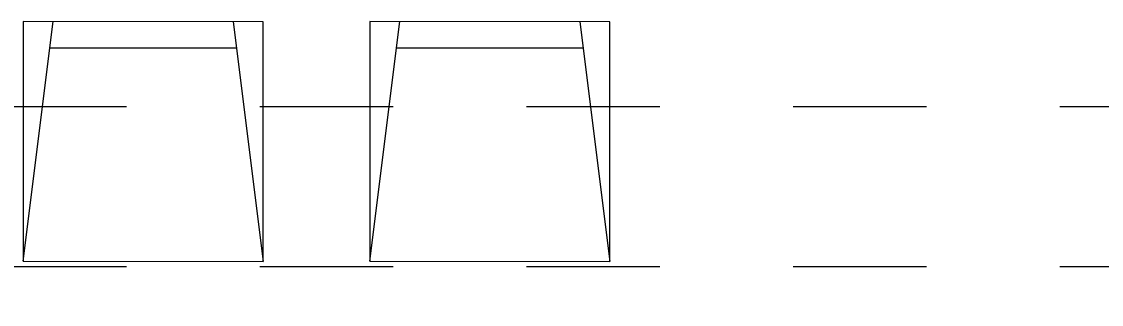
# Model space of a CAD drawing. Header units: centimetres. Extents: x -26724 to 60145, y -23645 to 6771.
# Drawn here: x -11215.4 to -11012.9, y 1805.8 to 1858.9 of the extents above; entities that cross this region are included whole.
import ezdxf

# ---------------------------------------------------------------- set-up
doc = ezdxf.new("R2010")
doc.units = ezdxf.units.CM
doc.linetypes.add('DALEKOVOD_VN', pattern=[5, 2.5, -2.5])
doc.layers.add('3.IZGLED 2', color=7, linetype='Continuous', lineweight=9, true_color=0x4a4a4a)
doc.layers.add('4.KOTE', color=88, linetype='Continuous', lineweight=15)
doc.styles.get("Standard").update_dxf_attribs({"font": 'calibri.ttf'})
doc.dimstyles.new('ja 1 50', dxfattribs={"dimtxt": 10, "dimasz": 5, "dimexe": 5, "dimexo": 5, "dimgap": 1, "dimtad": 1, "dimdec": 0, "dimtxsty": 'Standard', "dimblk": 'ARCHTICK', "dimcen": 2.5, "dimclrd": 256, "dimclrt": 7, "dimadec": 0, "dimazin": 0, "dimtfac": 1, "dimtdec": 0, "dimtix": 1, "dimtmove": 1, "dimatfit": 3, "dimldrblk": 'ARCHTICK', "dimfxl": 10, "dimfxlon": 1, "dimlwd": 0, "dimlwe": 9, "dimarcsym": 0})

# ---------------------------------------------------------------- blocks, each defined once
blk = doc.blocks.new('_ArchTick')
at = {"color": 0, "linetype": 'ByBlock', "const_width": 0.15}
blk.add_lwpolyline([(-0.5, -0.5), (0.5, 0.5)], dxfattribs=at)
blk = doc.blocks.new('*D2089')
at = {"layer": '4.KOTE', "color": 0, "lineweight": 9, "transparency": 16777216}
for p, q in [((-6.71, 1833.89), (-18.93, 1833.89)), ((-23.93, 1743.89), (-8.93, 1743.89))]:
    blk.add_line(p, q, dxfattribs=at)
at = {"layer": '4.KOTE', "lineweight": 0, "transparency": 16777216}
blk.add_line((-13.93, 1833.89), (-13.93, 1743.89), dxfattribs=at)
at = {"layer": 'Defpoints', "color": 0, "transparency": 16777216}
for p in [(0, 1833.89, 13.5), (-18710.07, 1743.89, 13.5), (-13.93, 1743.89)]:
    blk.add_point(p, dxfattribs=at)
at = {"layer": '4.KOTE', "lineweight": 0, "transparency": 16777216, "xscale": 5, "yscale": 5, "zscale": 5}
for p, rotation in [((-13.93, 1833.89), 90), ((-13.93, 1743.89), 270)]:
    blk.add_blockref('_ArchTick', p, dxfattribs=dict(at, rotation=rotation))
at = {"layer": '4.KOTE', "color": 7, "transparency": 16777216, "insert": (-20.05, 1788.89), "char_height": 10, "attachment_point": 5, "rotation": 90}
blk.add_mtext('90', dxfattribs=at)

msp = doc.modelspace()

# ---------------------------------------------------------------- linework, layer by layer
at = {"layer": '3.IZGLED 2', "transparency": 33554687}
for p, q in [((-11215.11, 1813.91, 13.5), (-11209.47, 1858.91, 13.5)), ((-11215.09, 1858.91, 13.5), (-11215.11, 1813.91, 13.5)), ((-11170.09, 1858.89, 13.5), (-11215.09, 1858.91, 13.5)), ((-11215.09, 1858.91, 13.5), (-11215.09, 1858.91, 13.5)), ((-11175.72, 1858.89, 13.5), (-11170.11, 1813.89, 13.5)), ((-11170.11, 1813.89, 13.5), (-11170.09, 1858.89, 13.5)), ((-11150.11, 1813.91, 13.5), (-11144.47, 1858.91, 13.5)), ((-11150.09, 1858.91, 13.5), (-11150.11, 1813.91, 13.5)), ((-11105.09, 1858.89, 13.5), (-11150.09, 1858.91, 13.5)), ((-11150.09, 1858.91, 13.5), (-11150.09, 1858.91, 13.5)), ((-11110.72, 1858.89, 13.5), (-11105.11, 1813.89, 13.5)), ((-11105.11, 1813.89, 13.5), (-11105.09, 1858.89, 13.5)), ((-11175.09, 1853.89, 13.5), (-11210.09, 1853.91, 13.5)), ((-11110.09, 1853.89, 13.5), (-11145.09, 1853.91, 13.5)), ((-11215.11, 1813.91, 13.5), (-11170.11, 1813.89, 13.5)), ((-11150.11, 1813.91, 13.5), (-11105.11, 1813.89, 13.5))]:
    msp.add_line(p, q, dxfattribs=at)
at = {"layer": '3.IZGLED 2', "color": 4, "linetype": 'DALEKOVOD_VN', "ltscale": 10}
for p, q in [((-10845.73, 1842.89, 13.5), (-11525.71, 1842.89, 13.5)), ((-10845.73, 1812.89, 13.5), (-11525.71, 1812.89, 13.5))]:
    msp.add_line(p, q, dxfattribs=at)

# ---------------------------------------------------------------- dimensions: what is measured, and where the dimension line sits
at = {"layer": '4.KOTE'}
dim = msp.add_linear_dim(base=(-13.93, 1743.89), p1=(0, 1833.89, 13.5), p2=(-18710.07, 1743.89, 13.5), angle=90, dimstyle='ja 1 50', dxfattribs=at)
dim.commit()
dim.dimension.update_dxf_attribs({"geometry": '*D2089', "text_midpoint": (-20.05, 1788.89)})

doc.saveas('drawing.dxf')
